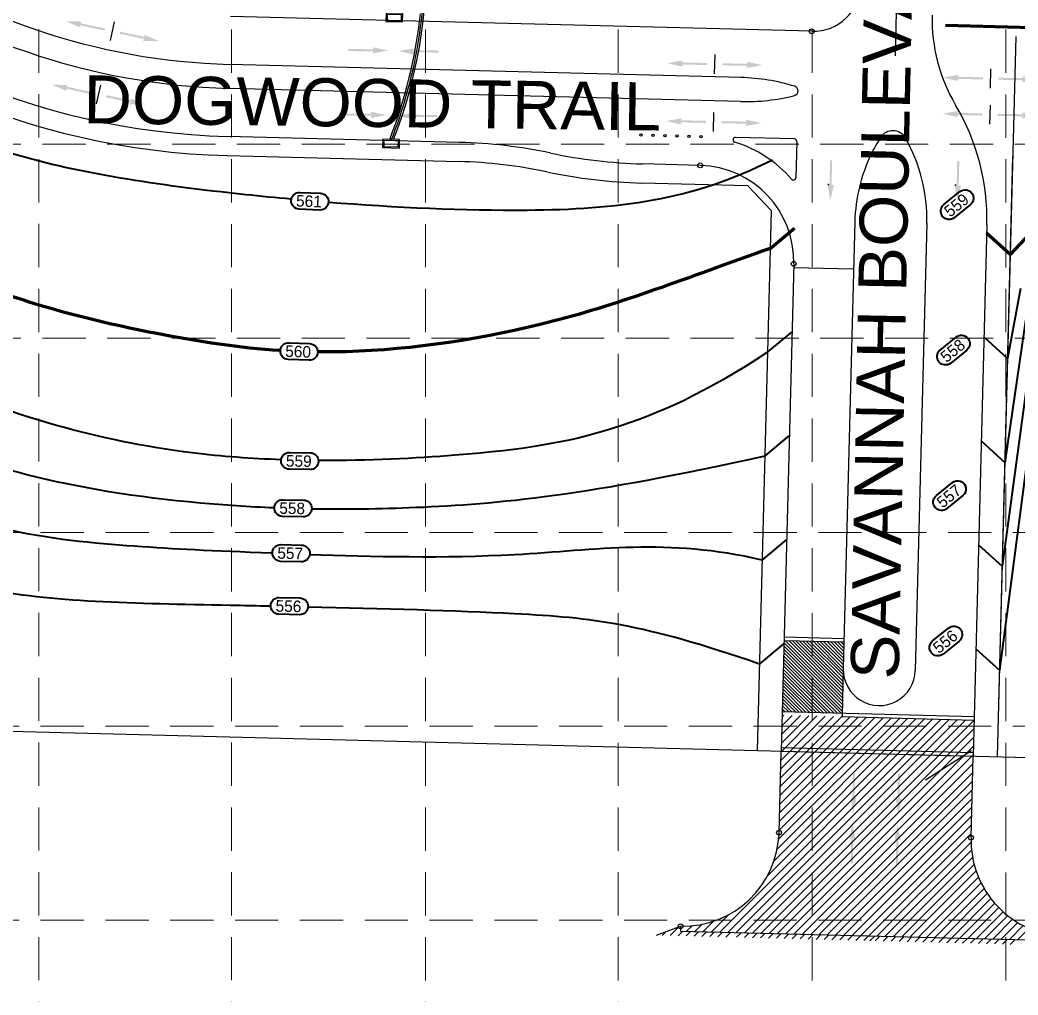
# Model space of a CAD drawing. Header units: feet. Extents: x 10084 to 13321, y 3329 to 8503.
# Drawn here: x 10807.9 to 11223.6, y 4189.8 to 4595.9 of the extents above; entities that cross this region are included whole.
import ezdxf
from ezdxf.enums import TextEntityAlignment as Align

# ---------------------------------------------------------------- set-up
doc = ezdxf.new("R2010")
doc.units = ezdxf.units.FT
doc.header["$LTSCALE"] = 40
doc.header["$MEASUREMENT"] = 0
for name, pattern in [('( Dashdot )', [1.001, 0.5, -0.25, 0.001, -0.25]), ('CENTERX2', [4, 2.5, -0.5, 0.5, -0.5]), ('DASHED', [0.75, 0.5, -0.25]), ('HIDDEN', [0.375, 0.25, -0.125])]:
    doc.linetypes.add(name, pattern=pattern)
for name, color, linetype in [('amenity center', 31, 'Continuous'), ('CONT-L', 55, 'Continuous'), ('CURB', 4, 'Continuous'), ('flow arrow', 4, 'Continuous'), ('GRID', 254, 'DASHED'), ('INLET', 4, 'Continuous'), ('Level 1', 7, 'Continuous'), ('NAME', 6, 'Continuous'), ('ROW', 3, '( Dashdot )'), ('STORM', 2, 'Continuous'), ('storm CL', 7, 'CENTERX2')]:
    doc.layers.add(name, color=color, linetype=linetype)
doc.styles.get("Standard").update_dxf_attribs({"font": 'ARIAL.TTF'})
doc.styles.add('Style-CB101', font='CB101.shx')

msp = doc.modelspace()

# ---------------------------------------------------------------- hatches: boundary and pattern name
at = {"layer": 'flow arrow', "linetype": 'Continuous', "lineweight": 30}
h = msp.add_hatch(color=7, dxfattribs=at)
edge = h.paths.add_edge_path()
edge.add_line((10833.59, 4594.9), (10832.95, 4594.52))
edge.add_line((10832.95, 4594.52), (10843.3, 4592.31))
edge.add_line((10843.3, 4592.31), (10843.13, 4591.47))
edge.add_line((10843.13, 4591.47), (10832.78, 4593.68))
edge.add_line((10832.78, 4593.68), (10833.19, 4592.97))
edge.add_line((10833.19, 4592.97), (10833.19, 4592.97))
edge.add_ellipse((10832.65, 4593.05), major_axis=(0.548, -0.117), ratio=0.285714, start_angle=-125.8315, end_angle=14.4967, ccw=False)
edge.add_line((10832.3, 4592.99), (10832.3, 4592.99))
edge.add_line((10832.3, 4592.99), (10826.95, 4595.34))
edge.add_line((10826.95, 4595.34), (10832.79, 4595.25))
edge.add_line((10832.79, 4595.25), (10832.79, 4595.25))
edge.add_ellipse((10833.07, 4595.06), major_axis=(0.548, -0.117), ratio=0.285714, start_angle=-17.1827, end_angle=124.7269, ccw=False)
edge.add_line((10833.59, 4594.9), (10833.59, 4594.9))
edge.add_line((10833.59, 4594.9), (10833.59, 4594.9))
edge.add_line((10833.59, 4594.9), (10833.59, 4594.9))
h = msp.add_hatch(color=7, dxfattribs=at)
edge = h.paths.add_edge_path()
edge.add_line((10859.5, 4589.4), (10859.92, 4588.8))
edge.add_line((10859.92, 4588.8), (10849.56, 4590.98))
edge.add_line((10849.56, 4590.98), (10849.39, 4590.14))
edge.add_line((10849.39, 4590.14), (10859.74, 4587.96))
edge.add_line((10859.74, 4587.96), (10859.08, 4587.48))
edge.add_line((10859.08, 4587.48), (10859.08, 4587.47))
edge.add_ellipse((10859.6, 4587.32), major_axis=(-0.548, 0.115), ratio=0.285714, start_angle=345.5033, end_angle=485.8315)
edge.add_line((10859.89, 4587.13), (10859.89, 4587.13))
edge.add_line((10859.89, 4587.13), (10865.74, 4587.1))
edge.add_line((10865.74, 4587.1), (10860.37, 4589.4))
edge.add_line((10860.37, 4589.4), (10860.37, 4589.4))
edge.add_ellipse((10860.03, 4589.33), major_axis=(-0.548, 0.115), ratio=0.285714, start_angle=235.2731, end_angle=377.1827)
edge.add_line((10859.5, 4589.4), (10859.5, 4589.4))
edge.add_line((10859.5, 4589.4), (10859.5, 4589.4))
edge.add_line((10859.5, 4589.4), (10859.5, 4589.4))
at = {"layer": 'flow arrow'}
h = msp.add_hatch(color=7, dxfattribs=at)
edge = h.paths.add_edge_path()
edge.add_line((10954.68, 4584.18), (10955.21, 4583.68))
edge.add_line((10955.21, 4583.68), (10944.63, 4583.77))
edge.add_line((10944.63, 4583.77), (10944.62, 4582.91))
edge.add_line((10944.62, 4582.91), (10955.21, 4582.82))
edge.add_line((10955.21, 4582.82), (10954.65, 4582.21))
edge.add_line((10954.65, 4582.21), (10954.65, 4582.21))
edge.add_ellipse((10955.19, 4582.17), major_axis=(-0.56, 0.005), ratio=0.285714, start_angle=345.5033, end_angle=485.8315)
edge.add_line((10955.52, 4582.04), (10955.52, 4582.04))
edge.add_line((10955.52, 4582.04), (10961.26, 4583.16))
edge.add_line((10961.26, 4583.16), (10955.53, 4584.35))
edge.add_line((10955.53, 4584.35), (10955.54, 4584.35))
edge.add_ellipse((10955.21, 4584.22), major_axis=(-0.56, 0.005), ratio=0.285714, start_angle=235.2731, end_angle=377.1827)
edge.add_line((10954.68, 4584.18), (10954.68, 4584.18))
edge.add_line((10954.68, 4584.18), (10954.68, 4584.18))
edge.add_line((10954.68, 4584.18), (10954.68, 4584.18))
h = msp.add_hatch(color=7, dxfattribs=at)
edge = h.paths.add_edge_path()
edge.add_line((10972.28, 4583.77), (10971.73, 4583.28))
edge.add_line((10971.73, 4583.28), (10982.32, 4583.15))
edge.add_line((10982.32, 4583.15), (10982.31, 4582.29))
edge.add_line((10982.31, 4582.29), (10971.72, 4582.42))
edge.add_line((10971.72, 4582.42), (10972.27, 4581.8))
edge.add_line((10972.27, 4581.8), (10972.27, 4581.8))
edge.add_ellipse((10971.72, 4581.77), major_axis=(0.56, -0.007), ratio=0.285714, start_angle=-125.8315, end_angle=14.4967, ccw=False)
edge.add_line((10971.39, 4581.64), (10971.4, 4581.65))
edge.add_line((10971.4, 4581.65), (10965.68, 4582.89))
edge.add_line((10965.68, 4582.89), (10971.43, 4583.96))
edge.add_line((10971.43, 4583.96), (10971.43, 4583.96))
edge.add_ellipse((10971.74, 4583.82), major_axis=(0.56, -0.007), ratio=0.285714, start_angle=-17.1827, end_angle=124.7269, ccw=False)
edge.add_line((10972.28, 4583.77), (10972.28, 4583.77))
edge.add_line((10972.28, 4583.77), (10972.28, 4583.77))
edge.add_line((10972.28, 4583.77), (10972.28, 4583.77))
at = {"layer": 'flow arrow', "linetype": 'Continuous', "lineweight": 30}
h = msp.add_hatch(color=7, dxfattribs=at)
edge = h.paths.add_edge_path()
edge.add_line((11084.08, 4578.68), (11083.53, 4578.19))
edge.add_line((11083.53, 4578.19), (11094.11, 4577.96))
edge.add_line((11094.11, 4577.96), (11094.09, 4577.1))
edge.add_line((11094.09, 4577.1), (11083.51, 4577.33))
edge.add_line((11083.51, 4577.33), (11084.05, 4576.71))
edge.add_line((11084.05, 4576.71), (11084.05, 4576.71))
edge.add_ellipse((11083.51, 4576.68), major_axis=(0.56, -0.012), ratio=0.285714, start_angle=-125.8315, end_angle=14.4967, ccw=False)
edge.add_line((11083.18, 4576.56), (11083.18, 4576.56))
edge.add_line((11083.18, 4576.56), (11077.47, 4577.87))
edge.add_line((11077.47, 4577.87), (11083.23, 4578.88))
edge.add_line((11083.23, 4578.88), (11083.23, 4578.88))
edge.add_ellipse((11083.55, 4578.74), major_axis=(0.56, -0.012), ratio=0.285714, start_angle=-17.1827, end_angle=124.7269, ccw=False)
edge.add_line((11084.08, 4578.68), (11084.08, 4578.68))
edge.add_line((11084.08, 4578.68), (11084.08, 4578.68))
edge.add_line((11084.08, 4578.68), (11084.08, 4578.68))
h = msp.add_hatch(color=7, dxfattribs=at)
edge = h.paths.add_edge_path()
edge.add_line((11110.56, 4578.13), (11111.09, 4577.62))
edge.add_line((11111.09, 4577.62), (11100.51, 4577.82))
edge.add_line((11100.51, 4577.82), (11100.49, 4576.96))
edge.add_line((11100.49, 4576.96), (11111.08, 4576.76))
edge.add_line((11111.08, 4576.76), (11110.51, 4576.16))
edge.add_line((11110.51, 4576.16), (11110.51, 4576.16))
edge.add_ellipse((11111.05, 4576.11), major_axis=(-0.56, 0.011), ratio=0.285714, start_angle=345.5033, end_angle=485.8315)
edge.add_line((11111.38, 4575.98), (11111.38, 4575.98))
edge.add_line((11111.38, 4575.98), (11117.13, 4577.05))
edge.add_line((11117.13, 4577.05), (11111.42, 4578.29))
edge.add_line((11111.42, 4578.29), (11111.42, 4578.29))
edge.add_ellipse((11111.1, 4578.17), major_axis=(-0.56, 0.011), ratio=0.285714, start_angle=235.2731, end_angle=377.1827)
edge.add_line((11110.56, 4578.13), (11110.56, 4578.13))
edge.add_line((11110.56, 4578.13), (11110.56, 4578.13))
edge.add_line((11110.56, 4578.13), (11110.56, 4578.13))
h = msp.add_hatch(color=7, dxfattribs=at)
edge = h.paths.add_edge_path()
edge.add_line((11198.95, 4572.7), (11198.4, 4572.21))
edge.add_line((11198.4, 4572.21), (11208.98, 4571.98))
edge.add_line((11208.98, 4571.98), (11208.97, 4571.12))
edge.add_line((11208.97, 4571.12), (11198.38, 4571.35))
edge.add_line((11198.38, 4571.35), (11198.92, 4570.73))
edge.add_line((11198.92, 4570.73), (11198.92, 4570.73))
edge.add_ellipse((11198.38, 4570.7), major_axis=(0.56, -0.012), ratio=0.285714, start_angle=-125.8315, end_angle=14.4967, ccw=False)
edge.add_line((11198.05, 4570.58), (11198.05, 4570.58))
edge.add_line((11198.05, 4570.58), (11192.35, 4571.89))
edge.add_line((11192.35, 4571.89), (11198.1, 4572.9))
edge.add_line((11198.1, 4572.9), (11198.1, 4572.9))
edge.add_ellipse((11198.42, 4572.76), major_axis=(0.56, -0.012), ratio=0.285714, start_angle=-17.1827, end_angle=124.7269, ccw=False)
edge.add_line((11198.95, 4572.7), (11198.95, 4572.7))
edge.add_line((11198.95, 4572.7), (11198.95, 4572.7))
edge.add_line((11198.95, 4572.7), (11198.95, 4572.7))
h = msp.add_hatch(color=7, dxfattribs=at)
edge = h.paths.add_edge_path()
edge.add_line((11225.43, 4572.15), (11225.96, 4571.64))
edge.add_line((11225.96, 4571.64), (11215.38, 4571.84))
edge.add_line((11215.38, 4571.84), (11215.36, 4570.98))
edge.add_line((11215.36, 4570.98), (11225.95, 4570.78))
edge.add_line((11225.95, 4570.78), (11225.39, 4570.18))
edge.add_line((11225.39, 4570.18), (11225.38, 4570.18))
edge.add_ellipse((11225.93, 4570.13), major_axis=(-0.56, 0.011), ratio=0.285714, start_angle=345.5033, end_angle=485.8315)
edge.add_line((11226.25, 4570), (11226.25, 4570))
edge.add_line((11226.25, 4570), (11232, 4571.07))
edge.add_line((11232, 4571.07), (11226.29, 4572.31))
edge.add_line((11226.29, 4572.31), (11226.29, 4572.31))
edge.add_ellipse((11225.97, 4572.19), major_axis=(-0.56, 0.011), ratio=0.285714, start_angle=235.2731, end_angle=377.1827)
edge.add_line((11225.43, 4572.15), (11225.43, 4572.15))
edge.add_line((11225.43, 4572.15), (11225.43, 4572.15))
edge.add_line((11225.43, 4572.15), (11225.43, 4572.15))
h = msp.add_hatch(color=7, dxfattribs=at)
edge = h.paths.add_edge_path()
edge.add_line((10827.86, 4568.47), (10827.23, 4568.09))
edge.add_line((10827.23, 4568.09), (10837.58, 4565.88))
edge.add_line((10837.58, 4565.88), (10837.4, 4565.03))
edge.add_line((10837.4, 4565.03), (10827.05, 4567.25))
edge.add_line((10827.05, 4567.25), (10827.46, 4566.54))
edge.add_line((10827.46, 4566.54), (10827.46, 4566.54))
edge.add_ellipse((10826.92, 4566.61), major_axis=(0.548, -0.117), ratio=0.285714, start_angle=-125.8315, end_angle=14.4967, ccw=False)
edge.add_line((10826.57, 4566.55), (10826.57, 4566.56))
edge.add_line((10826.57, 4566.56), (10821.22, 4568.91))
edge.add_line((10821.22, 4568.91), (10827.06, 4568.82))
edge.add_line((10827.06, 4568.82), (10827.06, 4568.82))
edge.add_ellipse((10827.35, 4568.62), major_axis=(0.548, -0.117), ratio=0.285714, start_angle=-17.1827, end_angle=124.7269, ccw=False)
edge.add_line((10827.86, 4568.47), (10827.86, 4568.47))
edge.add_line((10827.86, 4568.47), (10827.86, 4568.47))
edge.add_line((10827.86, 4568.47), (10827.86, 4568.47))
h = msp.add_hatch(color=7, dxfattribs=at)
edge = h.paths.add_edge_path()
edge.add_line((10853.77, 4562.96), (10854.19, 4562.36))
edge.add_line((10854.19, 4562.36), (10843.84, 4564.55))
edge.add_line((10843.84, 4564.55), (10843.66, 4563.71))
edge.add_line((10843.66, 4563.71), (10854.02, 4561.52))
edge.add_line((10854.02, 4561.52), (10853.35, 4561.04))
edge.add_line((10853.35, 4561.04), (10853.35, 4561.04))
edge.add_ellipse((10853.87, 4560.89), major_axis=(-0.548, 0.115), ratio=0.285714, start_angle=345.5033, end_angle=485.8315)
edge.add_line((10854.17, 4560.69), (10854.17, 4560.7))
edge.add_line((10854.17, 4560.7), (10860.02, 4560.67))
edge.add_line((10860.02, 4560.67), (10854.64, 4562.96))
edge.add_line((10854.64, 4562.96), (10854.64, 4562.96))
edge.add_ellipse((10854.3, 4562.9), major_axis=(-0.548, 0.115), ratio=0.285714, start_angle=235.2731, end_angle=377.1827)
edge.add_line((10853.77, 4562.96), (10853.77, 4562.96))
edge.add_line((10853.77, 4562.96), (10853.77, 4562.96))
edge.add_line((10853.77, 4562.96), (10853.77, 4562.96))
at = {"layer": 'flow arrow'}
h = msp.add_hatch(color=7, dxfattribs=at)
edge = h.paths.add_edge_path()
edge.add_line((10953.88, 4557.32), (10954.41, 4556.81))
edge.add_line((10954.41, 4556.81), (10943.83, 4556.91))
edge.add_line((10943.83, 4556.91), (10943.82, 4556.05))
edge.add_line((10943.82, 4556.05), (10954.4, 4555.95))
edge.add_line((10954.4, 4555.95), (10953.85, 4555.35))
edge.add_line((10953.85, 4555.35), (10953.85, 4555.35))
edge.add_ellipse((10954.39, 4555.3), major_axis=(-0.56, 0.005), ratio=0.285714, start_angle=345.5033, end_angle=485.8315)
edge.add_line((10954.71, 4555.17), (10954.71, 4555.17))
edge.add_line((10954.71, 4555.17), (10960.45, 4556.3))
edge.add_line((10960.45, 4556.3), (10954.73, 4557.49))
edge.add_line((10954.73, 4557.49), (10954.73, 4557.49))
edge.add_ellipse((10954.41, 4557.36), major_axis=(-0.56, 0.005), ratio=0.285714, start_angle=235.2731, end_angle=377.1827)
edge.add_line((10953.88, 4557.32), (10953.88, 4557.32))
edge.add_line((10953.88, 4557.32), (10953.88, 4557.32))
edge.add_line((10953.88, 4557.32), (10953.88, 4557.32))
h = msp.add_hatch(color=7, dxfattribs=at)
edge = h.paths.add_edge_path()
edge.add_line((10971.48, 4556.91), (10970.93, 4556.41))
edge.add_line((10970.93, 4556.41), (10981.51, 4556.28))
edge.add_line((10981.51, 4556.28), (10981.5, 4555.42))
edge.add_line((10981.5, 4555.42), (10970.92, 4555.55))
edge.add_line((10970.92, 4555.55), (10971.46, 4554.94))
edge.add_line((10971.46, 4554.94), (10971.46, 4554.94))
edge.add_ellipse((10970.92, 4554.9), major_axis=(0.56, -0.007), ratio=0.285714, start_angle=-125.8315, end_angle=14.4967, ccw=False)
edge.add_line((10970.59, 4554.78), (10970.59, 4554.78))
edge.add_line((10970.59, 4554.78), (10964.88, 4556.03))
edge.add_line((10964.88, 4556.03), (10970.62, 4557.09))
edge.add_line((10970.62, 4557.09), (10970.62, 4557.09))
edge.add_ellipse((10970.94, 4556.96), major_axis=(0.56, -0.007), ratio=0.285714, start_angle=-17.1827, end_angle=124.7269, ccw=False)
edge.add_line((10971.48, 4556.9), (10971.48, 4556.91))
edge.add_line((10971.48, 4556.91), (10971.48, 4556.91))
edge.add_line((10971.48, 4556.91), (10971.48, 4556.91))
at = {"layer": 'flow arrow', "linetype": 'Continuous', "lineweight": 30}
h = msp.add_hatch(color=7, dxfattribs=at)
edge = h.paths.add_edge_path()
edge.add_line((11198.77, 4557.66), (11198.22, 4557.17))
edge.add_line((11198.22, 4557.17), (11208.8, 4556.94))
edge.add_line((11208.8, 4556.94), (11208.78, 4556.08))
edge.add_line((11208.78, 4556.08), (11198.2, 4556.31))
edge.add_line((11198.2, 4556.31), (11198.73, 4555.69))
edge.add_line((11198.73, 4555.69), (11198.73, 4555.69))
edge.add_ellipse((11198.19, 4555.66), major_axis=(0.56, -0.012), ratio=0.285714, start_angle=-125.8315, end_angle=14.4967, ccw=False)
edge.add_line((11197.86, 4555.54), (11197.86, 4555.54))
edge.add_line((11197.86, 4555.54), (11192.16, 4556.85))
edge.add_line((11192.16, 4556.85), (11197.92, 4557.86))
edge.add_line((11197.92, 4557.86), (11197.92, 4557.86))
edge.add_ellipse((11198.23, 4557.72), major_axis=(0.56, -0.012), ratio=0.285714, start_angle=-17.1827, end_angle=124.7269, ccw=False)
edge.add_line((11198.77, 4557.66), (11198.77, 4557.66))
edge.add_line((11198.77, 4557.66), (11198.77, 4557.66))
edge.add_line((11198.77, 4557.66), (11198.77, 4557.66))
h = msp.add_hatch(color=7, dxfattribs=at)
edge = h.paths.add_edge_path()
edge.add_line((11225.25, 4557.11), (11225.78, 4556.6))
edge.add_line((11225.78, 4556.6), (11215.2, 4556.8))
edge.add_line((11215.2, 4556.8), (11215.18, 4555.94))
edge.add_line((11215.18, 4555.94), (11225.76, 4555.74))
edge.add_line((11225.76, 4555.74), (11225.2, 4555.14))
edge.add_line((11225.2, 4555.14), (11225.2, 4555.14))
edge.add_ellipse((11225.74, 4555.09), major_axis=(-0.56, 0.011), ratio=0.285714, start_angle=345.5033, end_angle=485.8315)
edge.add_line((11226.06, 4554.95), (11226.06, 4554.96))
edge.add_line((11226.06, 4554.96), (11231.81, 4556.03))
edge.add_line((11231.81, 4556.03), (11226.1, 4557.27))
edge.add_line((11226.1, 4557.27), (11226.1, 4557.27))
edge.add_ellipse((11225.78, 4557.15), major_axis=(-0.56, 0.011), ratio=0.285714, start_angle=235.2731, end_angle=377.1827)
edge.add_line((11225.25, 4557.11), (11225.25, 4557.11))
edge.add_line((11225.25, 4557.11), (11225.25, 4557.11))
edge.add_line((11225.25, 4557.11), (11225.25, 4557.11))
h = msp.add_hatch(color=7, dxfattribs=at)
edge = h.paths.add_edge_path()
edge.add_line((11083.63, 4554.59), (11083.08, 4554.1))
edge.add_line((11083.08, 4554.1), (11093.66, 4553.86))
edge.add_line((11093.66, 4553.86), (11093.64, 4553))
edge.add_line((11093.64, 4553), (11083.06, 4553.24))
edge.add_line((11083.06, 4553.24), (11083.59, 4552.62))
edge.add_line((11083.59, 4552.62), (11083.59, 4552.62))
edge.add_ellipse((11083.05, 4552.59), major_axis=(0.56, -0.012), ratio=0.285714, start_angle=-125.8315, end_angle=14.4967, ccw=False)
edge.add_line((11082.72, 4552.47), (11082.72, 4552.47))
edge.add_line((11082.72, 4552.47), (11077.02, 4553.78))
edge.add_line((11077.02, 4553.78), (11082.78, 4554.79))
edge.add_line((11082.78, 4554.79), (11082.78, 4554.79))
edge.add_ellipse((11083.09, 4554.65), major_axis=(0.56, -0.012), ratio=0.285714, start_angle=-17.1827, end_angle=124.7269, ccw=False)
edge.add_line((11083.63, 4554.59), (11083.63, 4554.59))
edge.add_line((11083.63, 4554.59), (11083.63, 4554.59))
edge.add_line((11083.63, 4554.59), (11083.63, 4554.59))
h = msp.add_hatch(color=7, dxfattribs=at)
edge = h.paths.add_edge_path()
edge.add_line((11110.11, 4554.04), (11110.64, 4553.53))
edge.add_line((11110.64, 4553.53), (11100.06, 4553.73))
edge.add_line((11100.06, 4553.73), (11100.04, 4552.87))
edge.add_line((11100.04, 4552.87), (11110.62, 4552.67))
edge.add_line((11110.62, 4552.67), (11110.06, 4552.07))
edge.add_line((11110.06, 4552.07), (11110.06, 4552.07))
edge.add_ellipse((11110.6, 4552.02), major_axis=(-0.56, 0.011), ratio=0.285714, start_angle=345.5033, end_angle=485.8315)
edge.add_line((11110.92, 4551.88), (11110.92, 4551.89))
edge.add_line((11110.92, 4551.89), (11116.67, 4552.95))
edge.add_line((11116.67, 4552.95), (11110.96, 4554.2))
edge.add_line((11110.96, 4554.2), (11110.96, 4554.2))
edge.add_ellipse((11110.64, 4554.07), major_axis=(-0.56, 0.011), ratio=0.285714, start_angle=235.2731, end_angle=377.1827)
edge.add_line((11110.11, 4554.04), (11110.11, 4554.04))
edge.add_line((11110.11, 4554.04), (11110.11, 4554.04))
edge.add_line((11110.11, 4554.04), (11110.11, 4554.04))
h = msp.add_hatch(color=7, dxfattribs=at)
edge = h.paths.add_edge_path()
edge.add_line((11146.56, 4527.3), (11145.94, 4526.77))
edge.add_line((11145.94, 4526.77), (11146.17, 4537.35))
edge.add_line((11146.17, 4537.35), (11145.31, 4537.36))
edge.add_line((11145.31, 4537.36), (11145.08, 4526.79))
edge.add_line((11145.08, 4526.79), (11144.59, 4527.33))
edge.add_line((11144.59, 4527.33), (11144.59, 4527.33))
edge.add_ellipse((11144.53, 4526.8), major_axis=(0.012, 0.56), ratio=0.285714, start_angle=342.8173, end_angle=484.7269)
edge.add_line((11144.39, 4526.48), (11144.39, 4526.48))
edge.add_line((11144.39, 4526.48), (11145.4, 4520.73))
edge.add_line((11145.4, 4520.73), (11146.71, 4526.43))
edge.add_line((11146.71, 4526.43), (11146.71, 4526.43))
edge.add_ellipse((11146.59, 4526.76), major_axis=(0.012, 0.56), ratio=0.285714, start_angle=234.1685, end_angle=374.4967)
edge.add_line((11146.56, 4527.3), (11146.56, 4527.3))
edge.add_line((11146.56, 4527.3), (11146.56, 4527.3))
h = msp.add_hatch(color=7, dxfattribs=at)
edge = h.paths.add_edge_path()
edge.add_line((11199.52, 4527.05), (11198.9, 4526.52))
edge.add_line((11198.9, 4526.52), (11199.13, 4537.1))
edge.add_line((11199.13, 4537.1), (11198.27, 4537.12))
edge.add_line((11198.27, 4537.12), (11198.04, 4526.54))
edge.add_line((11198.04, 4526.54), (11197.55, 4527.08))
edge.add_line((11197.55, 4527.08), (11197.55, 4527.09))
edge.add_ellipse((11197.49, 4526.55), major_axis=(0.012, 0.56), ratio=0.285714, start_angle=342.8173, end_angle=484.7269)
edge.add_line((11197.35, 4526.24), (11197.35, 4526.24))
edge.add_line((11197.35, 4526.24), (11198.36, 4520.48))
edge.add_line((11198.36, 4520.48), (11199.67, 4526.18))
edge.add_line((11199.67, 4526.18), (11199.67, 4526.18))
edge.add_ellipse((11199.54, 4526.51), major_axis=(0.012, 0.56), ratio=0.285714, start_angle=234.1685, end_angle=374.4967)
edge.add_line((11199.52, 4527.05), (11199.52, 4527.05))
edge.add_line((11199.52, 4527.05), (11199.52, 4527.05))
at = {"layer": 'flow arrow'}
h = msp.add_hatch(color=7, dxfattribs=at)
edge = h.paths.add_edge_path()
edge.add_line((11154.14, 4272.14), (11154.63, 4271.59))
edge.add_line((11154.63, 4271.59), (11154.83, 4282.18))
edge.add_line((11154.83, 4282.18), (11155.68, 4282.16))
edge.add_line((11155.68, 4282.16), (11155.49, 4271.58))
edge.add_line((11155.49, 4271.58), (11156.1, 4272.12))
edge.add_line((11156.1, 4272.12), (11156.11, 4272.12))
edge.add_ellipse((11156.14, 4271.58), major_axis=(0.011, 0.56), ratio=0.285714, start_angle=-125.8315, end_angle=14.4967, ccw=False)
edge.add_line((11156.26, 4271.25), (11156.26, 4271.25))
edge.add_line((11156.26, 4271.25), (11154.97, 4265.54))
edge.add_line((11154.97, 4265.54), (11153.94, 4271.29))
edge.add_line((11153.94, 4271.29), (11153.94, 4271.29))
edge.add_ellipse((11154.08, 4271.61), major_axis=(0.011, 0.56), ratio=0.285714, start_angle=-17.1827, end_angle=124.7269, ccw=False)
edge.add_line((11154.14, 4272.14), (11154.14, 4272.14))
edge.add_line((11154.14, 4272.14), (11154.14, 4272.14))
edge.add_line((11154.14, 4272.14), (11154.14, 4272.14))
h = msp.add_hatch(color=7, dxfattribs=at)
edge = h.paths.add_edge_path()
edge.add_line((11172.93, 4271.85), (11173.42, 4271.3))
edge.add_line((11173.42, 4271.3), (11173.61, 4281.88))
edge.add_line((11173.61, 4281.88), (11174.47, 4281.87))
edge.add_line((11174.47, 4281.87), (11174.28, 4271.29))
edge.add_line((11174.28, 4271.29), (11174.89, 4271.83))
edge.add_line((11174.89, 4271.83), (11174.89, 4271.83))
edge.add_ellipse((11174.92, 4271.28), major_axis=(0.011, 0.56), ratio=0.285714, start_angle=-125.8315, end_angle=14.4967, ccw=False)
edge.add_line((11175.05, 4270.95), (11175.05, 4270.95))
edge.add_line((11175.05, 4270.95), (11173.76, 4265.25))
edge.add_line((11173.76, 4265.25), (11172.73, 4271))
edge.add_line((11172.73, 4271), (11172.73, 4271))
edge.add_ellipse((11172.87, 4271.32), major_axis=(0.011, 0.56), ratio=0.285714, start_angle=-17.1827, end_angle=124.7269, ccw=False)
edge.add_line((11172.93, 4271.85), (11172.93, 4271.85))
edge.add_line((11172.93, 4271.85), (11172.93, 4271.85))
edge.add_line((11172.93, 4271.85), (11172.93, 4271.85))
h = msp.add_hatch(color=7, dxfattribs=at)
edge = h.paths.add_edge_path()
edge.add_line((11153.61, 4254.55), (11154.12, 4255.08))
edge.add_line((11154.12, 4255.08), (11153.95, 4244.5))
edge.add_line((11153.95, 4244.5), (11154.81, 4244.48))
edge.add_line((11154.81, 4244.48), (11154.98, 4255.06))
edge.add_line((11154.98, 4255.06), (11155.58, 4254.51))
edge.add_line((11155.58, 4254.51), (11155.58, 4254.5))
edge.add_ellipse((11155.63, 4255.05), major_axis=(-0.009, -0.56), ratio=0.285714, start_angle=345.5033, end_angle=485.8315)
edge.add_line((11155.76, 4255.37), (11155.76, 4255.37))
edge.add_line((11155.76, 4255.37), (11154.67, 4261.12))
edge.add_line((11154.67, 4261.12), (11153.45, 4255.4))
edge.add_line((11153.45, 4255.4), (11153.45, 4255.4))
edge.add_ellipse((11153.57, 4255.08), major_axis=(-0.009, -0.56), ratio=0.285714, start_angle=235.2731, end_angle=377.1827)
edge.add_line((11153.61, 4254.55), (11153.61, 4254.55))
edge.add_line((11153.61, 4254.55), (11153.61, 4254.55))
edge.add_line((11153.61, 4254.55), (11153.61, 4254.55))
h = msp.add_hatch(color=7, dxfattribs=at)
edge = h.paths.add_edge_path()
edge.add_line((11172.4, 4254.26), (11172.91, 4254.79))
edge.add_line((11172.91, 4254.79), (11172.74, 4244.2))
edge.add_line((11172.74, 4244.2), (11173.6, 4244.19))
edge.add_line((11173.6, 4244.19), (11173.77, 4254.77))
edge.add_line((11173.77, 4254.77), (11174.37, 4254.21))
edge.add_line((11174.37, 4254.21), (11174.37, 4254.21))
edge.add_ellipse((11174.42, 4254.75), major_axis=(-0.009, -0.56), ratio=0.285714, start_angle=345.5033, end_angle=485.8315)
edge.add_line((11174.55, 4255.08), (11174.55, 4255.08))
edge.add_line((11174.55, 4255.08), (11173.46, 4260.83))
edge.add_line((11173.46, 4260.83), (11172.24, 4255.11))
edge.add_line((11172.24, 4255.11), (11172.24, 4255.11))
edge.add_ellipse((11172.36, 4254.79), major_axis=(-0.009, -0.56), ratio=0.285714, start_angle=235.2731, end_angle=377.1827)
edge.add_line((11172.4, 4254.26), (11172.4, 4254.26))
edge.add_line((11172.4, 4254.26), (11172.4, 4254.26))
edge.add_line((11172.4, 4254.26), (11172.4, 4254.26))

# ---------------------------------------------------------------- linework, layer by layer
at = {"layer": 'amenity center', "color": 7}
msp.add_line((11174.48, 4661.68), (11172.4, 4580.9), dxfattribs=at)
at = {"layer": 'CONT-L', "color": 5, "extrusion": (0.539018, -0.842295, 0), "elevation": 2424.56}
msp.add_lwpolyline([(11750.5, 558), (11727.74, 558)], dxfattribs=at)
at = {"layer": 'CURB', "color": 7}
for p, q in [((11137.66, 4591.15), (10895.62, 4597.38)), ((11108.43, 4571.89), (10895.11, 4577.39)), ((11108.05, 4561.9), (10894.85, 4567.39)), ((10990.97, 4544.91), (10894.33, 4547.4)), ((11130.46, 4546.32), (11105.89, 4546.95)), ((11131.44, 4545.29), (11131.05, 4530.19)), ((11091.2, 4535.32), (11067.12, 4535.94)), ((11155.62, 4511.91), (11150.82, 4325.72)), ((11185.61, 4511.21), (11180.81, 4324.99)), ((11210.6, 4510.57), (11204.9, 4289.31)), ((11130.16, 4494.31), (11124.93, 4291.37)), ((11130.12, 4492.81), (11155.11, 4492.16)), ((11126.09, 4336.56), (11150.47, 4312.18)), ((11126.12, 4337.45), (11151.11, 4336.81)), ((11126.16, 4338.95), (11151.15, 4338.31)), ((11126.63, 4337.44), (11150.51, 4313.56)), ((11128.08, 4337.4), (11150.54, 4314.94)), ((11129.53, 4337.37), (11150.58, 4316.32)), ((11130.98, 4337.33), (11150.62, 4317.7)), ((11132.44, 4337.29), (11150.65, 4319.08)), ((11133.89, 4337.25), (11150.69, 4320.46)), ((11135.34, 4337.22), (11150.72, 4321.83)), ((11136.79, 4337.18), (11150.76, 4323.21)), ((11138.24, 4337.14), (11150.79, 4324.59)), ((11139.69, 4337.1), (11150.83, 4325.97)), ((11141.15, 4337.07), (11150.86, 4327.35)), ((11142.6, 4337.03), (11150.9, 4328.73)), ((11144.05, 4336.99), (11150.94, 4330.11)), ((11145.5, 4336.96), (11150.97, 4331.48)), ((11146.95, 4336.92), (11151.01, 4332.86)), ((11148.4, 4336.88), (11151.04, 4334.24)), ((11149.86, 4336.84), (11151.08, 4335.62)), ((11125.99, 4332.43), (11150.37, 4308.05)), ((11126.02, 4333.81), (11150.4, 4309.43)), ((11126.06, 4335.18), (11150.44, 4310.8)), ((11125.88, 4328.29), (11146.86, 4307.31)), ((11125.92, 4329.67), (11148.31, 4307.28)), ((11125.95, 4331.05), (11149.76, 4307.24)), ((11125.77, 4324.16), (11142.5, 4307.43)), ((11125.81, 4325.53), (11143.95, 4307.39)), ((11125.85, 4326.91), (11145.41, 4307.35)), ((11150.82, 4325.72), (11150.31, 4305.73)), ((11125.67, 4320.02), (11138.15, 4307.54)), ((11125.7, 4321.4), (11139.6, 4307.5)), ((11125.74, 4322.78), (11141.05, 4307.46)), ((11125.56, 4315.88), (11133.79, 4307.65)), ((11125.6, 4317.26), (11135.24, 4307.61)), ((11125.63, 4318.64), (11136.7, 4307.58)), ((11125.45, 4311.75), (11129.44, 4307.76)), ((11125.49, 4313.13), (11130.89, 4307.73)), ((11125.53, 4314.5), (11132.34, 4307.69)), ((11125.35, 4307.87), (11205.33, 4305.81)), ((11125.38, 4308.99), (11126.53, 4307.84)), ((11125.42, 4310.37), (11127.99, 4307.8)), ((11099.36, 4216.01), (11188.1, 4304.75)), ((11102.8, 4215.92), (11191.55, 4304.66)), ((11106.25, 4215.83), (11194.99, 4304.57)), ((11109.7, 4215.74), (11198.44, 4304.49)), ((11113.14, 4215.65), (11201.89, 4304.4)), ((11116.59, 4215.56), (11205.29, 4304.26)), ((11119.26, 4239.45), (11184.65, 4304.84)), ((11121.98, 4245.7), (11181.21, 4304.93)), ((11123.27, 4250.53), (11177.76, 4305.02)), ((11123.87, 4254.66), (11174.31, 4305.11)), ((11124.08, 4258.41), (11170.87, 4305.2)), ((11124.17, 4262.04), (11167.42, 4305.28)), ((11124.27, 4265.67), (11163.97, 4305.37)), ((11124.36, 4269.3), (11160.53, 4305.46)), ((11124.45, 4272.93), (11157.08, 4305.55)), ((11124.55, 4276.56), (11153.63, 4305.64)), ((11124.64, 4280.18), (11150.19, 4305.73)), ((11124.73, 4283.81), (11146.74, 4305.82)), ((11124.83, 4287.44), (11143.29, 4305.91)), ((11124.92, 4291.07), (11139.85, 4306)), ((11125.01, 4294.7), (11136.4, 4306.08)), ((11125.11, 4298.33), (11132.95, 4306.17)), ((11125.2, 4301.96), (11129.51, 4306.26)), ((11125.3, 4305.59), (11126.06, 4306.35)), ((11150.31, 4305.73), (11205.29, 4304.31)), ((11120.04, 4215.48), (11205.19, 4300.63)), ((11123.48, 4215.39), (11205.1, 4297)), ((11124.05, 4257.36), (11124.93, 4291.37)), ((11124.93, 4291.37), (11204.9, 4289.31)), ((11124.97, 4292.87), (11204.94, 4290.81)), ((11126.93, 4215.3), (11205.01, 4293.38)), ((11130.38, 4215.21), (11204.91, 4289.75)), ((11204.03, 4255.32), (11204.9, 4289.31)), ((11133.82, 4215.12), (11204.82, 4286.12)), ((11137.27, 4215.03), (11204.59, 4282.35)), ((11140.72, 4214.94), (11204.63, 4278.86)), ((11144.16, 4214.85), (11204.54, 4275.23)), ((11147.61, 4214.76), (11204.45, 4271.6)), ((11151.06, 4214.68), (11204.35, 4267.97)), ((11154.5, 4214.59), (11204.26, 4264.34)), ((11157.95, 4214.5), (11204.17, 4260.71)), ((11161.4, 4214.41), (11204.07, 4257.08)), ((11164.84, 4214.32), (11204.03, 4253.5)), ((11168.29, 4214.23), (11204.23, 4250.17)), ((11171.74, 4214.14), (11204.68, 4247.08)), ((11175.18, 4214.05), (11205.32, 4244.19)), ((11178.63, 4213.97), (11206.14, 4241.47)), ((11182.08, 4213.88), (11207.1, 4238.9)), ((11185.52, 4213.79), (11208.21, 4236.47)), ((11188.97, 4213.7), (11209.45, 4234.17)), ((11192.42, 4213.61), (11210.81, 4232.01)), ((11195.86, 4213.52), (11212.3, 4229.95)), ((11199.31, 4213.43), (11213.89, 4228.01)), ((11202.76, 4213.34), (11215.59, 4226.18)), ((11206.2, 4213.25), (11217.41, 4224.46)), ((11092.46, 4216.19), (11096.77, 4220.49)), ((11095.91, 4216.1), (11103.05, 4223.23)), ((11209.65, 4213.17), (11219.33, 4222.85)), ((11213.1, 4213.08), (11221.36, 4221.34)), ((11216.54, 4212.99), (11223.51, 4219.96)), ((11072.94, 4214.69), (11083.04, 4218.43)), ((11075.41, 4214.62), (11076.97, 4216.18)), ((11078.72, 4214.54), (11082.16, 4217.98)), ((11082.03, 4214.45), (11083.98, 4216.4)), ((11083.04, 4218.43), (11082.98, 4216.43)), ((11082.98, 4216.43), (11242.93, 4212.31)), ((11083.01, 4217.34), (11083.11, 4217.44)), ((11084.02, 4218.35), (11084.09, 4218.42)), ((11085.34, 4214.37), (11087.29, 4216.32)), ((11085.57, 4216.36), (11087.81, 4218.61)), ((11088.64, 4214.28), (11090.6, 4216.23)), ((11089.02, 4216.27), (11091.97, 4219.23)), ((11091.95, 4214.2), (11093.9, 4216.15)), ((11095.26, 4214.11), (11097.21, 4216.06)), ((11098.57, 4214.03), (11100.52, 4215.98)), ((11101.88, 4213.94), (11103.83, 4215.89)), ((11219.99, 4212.9), (11225.78, 4218.69)), ((11223.44, 4212.81), (11228.19, 4217.56)), ((11106.4, 4213.83), (11108.35, 4215.78)), ((11109.71, 4213.74), (11111.66, 4215.69)), ((11113.02, 4213.66), (11114.97, 4215.61)), ((11116.32, 4213.57), (11118.28, 4215.52)), ((11119.63, 4213.49), (11121.58, 4215.44)), ((11122.94, 4213.4), (11124.89, 4215.35)), ((11126.25, 4213.31), (11128.2, 4215.26)), ((11129.56, 4213.23), (11131.51, 4215.18)), ((11132.87, 4213.14), (11134.82, 4215.09)), ((11136.18, 4213.06), (11138.13, 4215.01)), ((11139.49, 4212.97), (11141.44, 4214.92)), ((11142.8, 4212.89), (11144.75, 4214.84)), ((11146.1, 4212.8), (11148.05, 4214.75)), ((11149.41, 4212.72), (11151.36, 4214.67)), ((11152.72, 4212.63), (11154.67, 4214.58)), ((11156.03, 4212.55), (11157.98, 4214.5)), ((11159.34, 4212.46), (11161.29, 4214.41)), ((11161.94, 4212.39), (11163.89, 4214.35)), ((11164.15, 4212.34), (11166.1, 4214.29)), ((11167.46, 4212.25), (11169.41, 4214.2)), ((11170.76, 4212.17), (11172.71, 4214.12)), ((11174.07, 4212.08), (11176.02, 4214.03)), ((11177.38, 4212), (11179.33, 4213.95)), ((11180.69, 4211.91), (11182.64, 4213.86)), ((11184, 4211.83), (11185.95, 4213.78)), ((11187.31, 4211.74), (11189.26, 4213.69)), ((11190.62, 4211.66), (11192.57, 4213.61)), ((11193.93, 4211.57), (11195.88, 4213.52)), ((11197.24, 4211.49), (11199.19, 4213.44)), ((11200.54, 4211.4), (11202.49, 4213.35)), ((11203.85, 4211.31), (11205.8, 4213.27)), ((11207.16, 4211.23), (11209.11, 4213.18)), ((11210.47, 4211.14), (11212.42, 4213.09)), ((11213.78, 4211.06), (11215.73, 4213.01)), ((11217.09, 4210.97), (11219.04, 4212.92)), ((11220.4, 4210.89), (11222.35, 4212.84))]:
    msp.add_line(p, q, dxfattribs=at)
at = {"layer": 'CURB', "color": 7, "flags": 128}
msp.add_lwpolyline([(11166.12, 4310.34), (11166.12, 4310.34)], dxfattribs=at)
at = {"layer": 'CURB', "color": 7}
for centre, radius in [((11137.66, 4591.15), 1), ((11066.52, 4547.96), 0.5), ((11071.52, 4547.84), 0.5), ((11076.52, 4547.71), 0.5), ((11081.51, 4547.58), 0.5), ((11086.51, 4547.45), 0.5), ((11091.51, 4547.32), 0.5), ((11091.2, 4535.32), 1), ((11130.16, 4494.31), 1), ((11124.05, 4257.39), 1), ((11204.03, 4255.32), 1), ((11083.04, 4218.43), 1)]:
    msp.add_circle(centre, radius, dxfattribs=at)
for centre, radius, start, end in [((10902.06, 4847.3), 300, 180, 268.5239), ((10902.06, 4847.3), 270, 233.6009, 268.5239), ((10902.06, 4847.3), 280, 233.4886, 268.5239), ((11138.17, 4611.14), 20, 268.5239, 358.5239), ((11257.82, 4596.13), 70, 178.5239, 210.6773), ((11106.17, 4488.92), 83, 72.8813, 88.6083), ((11130.01, 4566.33), 2, 284.1665, 72.8813), ((11110.19, 4644.87), 83, 268.5239, 284.1665), ((11117.64, 4512.96), 93, 358.5239, 30.6774), ((11171.45, 4543.76), 6, 29.782, 147.2658), ((10985.56, 4334.98), 210, 78.0486, 88.5239), ((11105.87, 4545.95), 1, 88.5239, 252.7336), ((11090.14, 4495.34), 52, 41.1451, 72.7336), ((11130.44, 4545.32), 1, 358.5236, 88.5239), ((11223.6, 4510.23), 68, 147.2658, 154.1281), ((11117.64, 4512.96), 68, 358.5239, 29.782), ((11072.53, 4745.88), 210, 258.0486, 268.5239), ((11223.6, 4510.23), 68, 154.1281, 178.5883), ((11090.17, 4495.34), 40, 358.5239, 88.5239), ((11130.05, 4530.21), 1, 221.1451, 358.5236), ((11165.82, 4325.33), 15, 178.5239, 358.673), ((11084.07, 4258.42), 40, 268.5239, 358.5239), ((11244.01, 4254.29), 40, 178.5239, 268.5239)]:
    msp.add_arc(centre, radius, start, end, dxfattribs=at)
at = {"layer": 'flow arrow', "color": 7, "linetype": 'Continuous', "lineweight": 30}
for p, q in [((10845.5, 4587.32), (10847.2, 4595.13)), ((11097.2, 4573.46), (11097.41, 4581.46)), ((11212.07, 4567.48), (11212.28, 4575.48)), ((10839.77, 4560.88), (10841.47, 4568.7)), ((11096.74, 4549.37), (11096.95, 4557.37)), ((11211.88, 4552.44), (11212.09, 4560.44))]:
    msp.add_line(p, q, dxfattribs=at)
for p in [(11144.59, 4527.33), (11197.55, 4527.08)]:
    msp.add_point(p, dxfattribs=at)
at = {"layer": 'GRID', "color": 252, "linetype": 'HIDDEN', "lineweight": 0, "ltscale": 1.8}
for p, q in [((10815.84, 3736.92), (10815.02, 8415)), ((11218.46, 3736.85), (11218.46, 8418.16)), ((10895.91, 3736.9), (10895.93, 8414.95)), ((10976.84, 3736.89), (10976.76, 8414.93)), ((11057.06, 3736.88), (11057.22, 8414.92)), ((11137.79, 3736.87), (11138.28, 8414.82)), ((10169.24, 4544.09), (13236.21, 4544.09)), ((10169.24, 4463.38), (13236.21, 4463.38)), ((10168.47, 4382.4), (13235.44, 4382.4)), ((10168.47, 4301.69), (13235.44, 4301.69)), ((10168.47, 4220.98), (13235.44, 4220.98))]:
    msp.add_line(p, q, dxfattribs=at)
at = {"layer": 'INLET', "color": 5, "flags": 128}
for points in [[(10960.26, 4595.22), (10967.26, 4595.04), (10967.34, 4598.54), (10960.35, 4598.72)], [(10960.77, 4595.7), (10966.77, 4595.55), (10966.83, 4598.05), (10960.83, 4598.2)], [(10958.91, 4542.74), (10965.9, 4542.55), (10965.99, 4546.05), (10959, 4546.23)], [(10959.42, 4543.22), (10965.42, 4543.07), (10965.48, 4545.57), (10959.48, 4545.72)]]:
    msp.add_lwpolyline(points, close=True, dxfattribs=at)
at = {"layer": 'Level 1', "color": 35, "linetype": 'Continuous', "lineweight": 70}
for p, q in [((11193.4, 4593.71), (11324.67, 4590.33)), ((11120.32, 4500.74), (11130.54, 4509.18)), ((11220.29, 4498.17), (11210.52, 4507.12))]:
    msp.add_line(p, q, dxfattribs=at)
at = {"layer": 'Level 1', "color": 5, "linetype": 'Continuous', "lineweight": 70}
msp.add_line((11236.13, 4515.11), (11220.29, 4498.17), dxfattribs=at)
at = {"layer": 'Level 1', "color": 35, "linetype": 'Continuous', "lineweight": 40}
for p, q in [((11224.67, 4484.05), (11219.17, 4454.89)), ((11228.23, 4481.13), (11218.06, 4411.62)), ((11119.21, 4457.47), (11129.43, 4465.91)), ((11209.4, 4463.85), (11219.17, 4454.89)), ((11118.09, 4414.19), (11128.31, 4422.63)), ((11208.28, 4420.57), (11218.06, 4411.62)), ((11116.98, 4370.92), (11127.2, 4379.36)), ((11207.17, 4377.29), (11216.94, 4368.34)), ((11115.86, 4327.64), (11126.08, 4336.08)), ((11206.05, 4334.02), (11215.83, 4325.06))]:
    msp.add_line(p, q, dxfattribs=at)
at = {"layer": 'Level 1', "color": 5, "linetype": 'Continuous', "lineweight": 40}
for p, q in [((11236.06, 4479.34), (11215.83, 4325.06)), ((11232.12, 4480.05), (11216.94, 4368.34))]:
    msp.add_line(p, q, dxfattribs=at)
at = {"layer": 'Level 1', "color": 35, "linetype": 'Continuous', "lineweight": 40, "flags": 128}
for points in [[(10932.76, 4516.72), (10924.19, 4517.06), (10924.19, 4517.06, -1), (10924.47, 4524.05), (10924.47, 4524.05), (10933.04, 4523.71), (10933.04, 4523.71, -1), (10932.76, 4516.72)], [(11203.78, 4518.96), (11197.13, 4513.55), (11197.13, 4513.55, -1), (11192.71, 4518.98), (11192.71, 4518.98), (11199.37, 4524.39), (11199.37, 4524.39, -1), (11203.78, 4518.96)], [(10928.24, 4454.12), (10919.68, 4454.45), (10919.68, 4454.45, -1), (10919.95, 4461.45), (10919.95, 4461.44), (10928.52, 4461.11), (10928.52, 4461.11, -1), (10928.24, 4454.12)], [(11202.22, 4458.37), (11195.57, 4452.97), (11195.57, 4452.96, -1), (11191.15, 4458.4), (11191.15, 4458.4), (11197.8, 4463.8), (11197.8, 4463.8, -1), (11202.22, 4458.37)], [(10928.61, 4408.61), (10920.04, 4408.75), (10920.04, 4408.75, -1), (10920.15, 4415.75), (10920.15, 4415.75), (10928.72, 4415.61), (10928.73, 4415.61, -1), (10928.61, 4408.61)], [(11200.66, 4397.79), (11194.01, 4392.38), (11194.01, 4392.38, -1), (11189.59, 4397.81), (11189.59, 4397.81), (11196.24, 4403.22), (11196.24, 4403.22, -1), (11200.66, 4397.79)], [(10925.84, 4388.93), (10917.27, 4389.08), (10917.27, 4389.08, -1), (10917.39, 4396.08), (10917.39, 4396.08), (10925.96, 4395.93), (10925.96, 4395.93, -1), (10925.84, 4388.93)], [(10925.01, 4370.18), (10916.44, 4370.38), (10916.44, 4370.38, -1), (10916.6, 4377.38), (10916.6, 4377.38), (10925.17, 4377.18), (10925.17, 4377.18, -1), (10925.01, 4370.18)], [(10924.28, 4348.14), (10915.71, 4348.34), (10915.71, 4348.34, -1), (10915.88, 4355.34), (10915.88, 4355.34), (10924.45, 4355.14), (10924.45, 4355.14, -1), (10924.28, 4348.14)], [(11199.1, 4337.2), (11192.44, 4331.79), (11192.44, 4331.79, -1), (11188.03, 4337.23), (11188.03, 4337.23), (11194.68, 4342.63), (11194.68, 4342.63, -1), (11199.1, 4337.2)]]:
    msp.add_lwpolyline(points, format="xyb", dxfattribs=at)
at = {"layer": 'Level 1', "color": 35, "linetype": 'Continuous', "lineweight": 40}
for points, knots in [([(10920.89, 4521.23), (10914.45, 4521.82), (10869.82, 4526.22), (10800.2, 4537.07), (10741.5, 4566.43), (10699.69, 4587.98), (10671.46, 4593.14)], [0, 0, 0, 0, 0.05616, 0.395104, 0.734049, 1, 1, 1, 1]), ([(10916.61, 4412.71), (10904.41, 4413.15), (10852.17, 4416.91), (10764.22, 4443.19), (10727.57, 4480.38), (10698.5, 4517.14), (10670.38, 4542.15), (10649.03, 4553.13), (10641.97, 4556.42)], [0, 0, 0, 0, 0.065556, 0.274973, 0.484389, 0.693805, 0.903221, 1, 1, 1, 1]), ([(10913.83, 4392.65), (10903.14, 4393.08), (10865.16, 4395.6), (10808.09, 4404.98), (10751.83, 4425.64), (10707.96, 4465.92), (10673.66, 4512.12), (10649.38, 4536.22), (10635.62, 4545.97)], [0, 0, 0, 0, 0.073454, 0.272393, 0.471332, 0.670272, 0.869211, 1, 1, 1, 1]), ([(10913.01, 4373.75), (10887.18, 4374.77), (10856.96, 4376.22), (10801.38, 4381.22), (10742.54, 4402.91), (10714.15, 4425.12), (10681.12, 4460.24), (10658.64, 4503.99), (10640.88, 4525.76), (10628.21, 4537.82)], [0, 0, 0, 0, 0.146875, 0.296728, 0.446581, 0.596433, 0.746286, 0.896139, 1, 1, 1, 1]), ([(11121.27, 4537.55), (11087.92, 4520.46), (11034.08, 4514.4), (10964.21, 4517.7), (10936.38, 4519.91)], [0, 0, 0, 0, 0.587294, 1, 1, 1, 1]), ([(10912.29, 4351.71), (10906.6, 4351.82), (10860.05, 4352.75), (10785.38, 4353.85), (10723.87, 4386.35), (10703.78, 4405.45), (10664.6, 4444.23), (10644.35, 4491.87), (10633.83, 4511.61), (10630.46, 4517.48)], [0, 0, 0, 0, 0.024384, 0.20109, 0.377797, 0.554504, 0.73121, 0.907917, 1, 1, 1, 1]), ([(11119.21, 4457.47), (11093.4, 4440.41), (11054.23, 4422.99), (11008.46, 4415.21), (10953.17, 4412.25), (10932.17, 4412.39)], [0, 0, 0, 0, 0.391794, 0.783588, 1, 1, 1, 1]), ([(11118.09, 4414.19), (11044.49, 4397.75), (10989.29, 4392.49), (10943.11, 4391.97), (10929.39, 4392.2)], [0, 0, 0, 0, 0.68726, 1, 1, 1, 1]), ([(11116.98, 4370.92), (11077.53, 4380.19), (11023.01, 4370.7), (10953.81, 4372.26), (10928.57, 4373.16)], [0, 0, 0, 0, 0.544413, 1, 1, 1, 1]), ([(11115.86, 4327.64), (11066.69, 4344.55), (11031.72, 4348.59), (10958.59, 4350.68), (10927.86, 4351.37)], [0, 0, 0, 0, 0.57568, 1, 1, 1, 1])]:
    msp.add_open_spline(points, degree=3, knots=knots, dxfattribs=at)
at = {"layer": 'Level 1', "color": 35, "linetype": 'Continuous', "lineweight": 70}
for points, knots in [([(10916.32, 4458.19), (10899.35, 4459.26), (10857.02, 4465.57), (10771.74, 4487.24), (10717.99, 4534.7), (10687.96, 4562.38), (10663.92, 4569.11), (10653.35, 4570.94), (10653.28, 4570.96)], [0, 0, 0, 0, 0.140076, 0.354664, 0.569251, 0.783839, 0.998427, 1, 1, 1, 1]), ([(11120.32, 4500.74), (11084.76, 4488.04), (11031.8, 4467.47), (10966.67, 4457.84), (10935.84, 4457.57), (10931.88, 4457.61)], [0, 0, 0, 0, 0.465231, 0.930462, 1, 1, 1, 1])]:
    msp.add_open_spline(points, degree=3, knots=knots, dxfattribs=at)
at = {"layer": 'ROW', "color": 7, "linetype": 'Continuous'}
for p, q in [((11222.63, 4588.96), (11214.9, 4289.06)), ((10894.13, 4539.4), (10942.51, 4538.16)), ((10894.13, 4539.4), (10990.76, 4536.91)), ((11221.34, 4538.97), (11214.9, 4289.06)), ((11110.99, 4526.81), (11066.92, 4527.95)), ((11120.73, 4516.56), (11110.99, 4526.81)), ((11120.73, 4516.56), (11114.93, 4291.63)), ((10219.21, 4314.71), (11918.64, 4270.92))]:
    msp.add_line(p, q, dxfattribs=at)
for centre, radius, start, end in [((10902.06, 4847.3), 308, 180, 268.5239), ((10985.56, 4334.98), 202, 78.0486, 88.5239), ((11072.53, 4745.88), 218, 258.0486, 268.5239)]:
    msp.add_arc(centre, radius, start, end, dxfattribs=at)
at = {"layer": 'STORM', "color": 5}
for radius, start, end in [(200.75, 338.6735, 1.4778), (199.25, 338.5177, 354.0433)]:
    msp.add_arc((10776.47, 4619.13), radius, start, end, dxfattribs=at)
at = {"layer": 'storm CL', "color": 5}
msp.add_arc((10776.47, 4619.13), 200, 338.4435, 2.1165, dxfattribs=at)

# ---------------------------------------------------------------- texts
at = {"layer": 'Level 1', "color": 35, "linetype": 'Continuous', "lineweight": 40, "style": 'Style-CB101'}
for s, rotation, p in [('561', 357.7101, (10922.99, 4523.01)), ('559', 39.1045, (11192.29, 4517.22)), ('558', 39.1045, (11190.73, 4456.63)), ('560', 357.7599, (10918.47, 4460.4)), ('559', 359.0353, (10918.7, 4414.67)), ('557', 39.1045, (11189.17, 4396.05)), ('558', 359.0353, (10915.93, 4395)), ('557', 358.661, (10915.14, 4376.31)), ('556', 358.661, (10914.41, 4354.27)), ('556', 39.1045, (11187.61, 4335.46))]:
    msp.add_text(s, height=4.8, rotation=rotation, dxfattribs=at).set_placement(p, align=Align.TOP_LEFT)
at = {"layer": 'NAME', "color": 7}
for s, rotation, p in [('SAVANNAH BOULEVARD', 88.8729, (11163.86, 4321.31)), ('DOGWOOD TRAIL', 359.2755, (10834.35, 4562.86))]:
    msp.add_text(s, height=20, rotation=rotation, dxfattribs=at).set_placement(p, align=Align.MIDDLE_LEFT)

doc.saveas('drawing.dxf')
